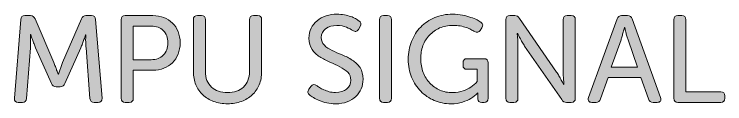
# Model space of a CAD drawing. Header units: inches. Extents: x -24 to 221, y 17 to 181.
# Drawn here: x 102.6 to 113.33, y 116.34 to 117.69 of the extents above; entities that cross this region are included whole.
import ezdxf

# ---------------------------------------------------------------- set-up
doc = ezdxf.new("R2010")
doc.units = ezdxf.units.IN
doc.header["$MEASUREMENT"] = 0
doc.layers.add('Calque 1', color=7, linetype='Continuous')

# ---------------------------------------------------------------- blocks, each defined once
blk = doc.blocks.new('block 12')
at = {"layer": 'Calque 1'}
h = blk.add_hatch(color=7, dxfattribs=at)
h.dxf.hatch_style = 2
edge = h.paths.add_edge_path()
edge.add_spline(control_points=[(102.701, 117.612), (102.704, 117.65), (102.726, 117.67), (102.764, 117.67), (102.764, 117.67), (102.848, 117.67), (102.848, 117.67), (102.882, 117.67), (102.905, 117.653), (102.916, 117.621), (102.916, 117.621), (103.201, 116.96), (103.201, 116.96), (103.208, 116.942), (103.215, 116.922), (103.223, 116.902), (103.23, 116.881), (103.237, 116.862), (103.243, 116.845), (103.251, 116.824), (103.258, 116.804), (103.265, 116.784), (103.265, 116.784), (103.269, 116.784), (103.269, 116.784), (103.275, 116.804), (103.282, 116.824), (103.289, 116.845), (103.296, 116.862), (103.303, 116.881), (103.31, 116.902), (103.317, 116.922), (103.325, 116.942), (103.332, 116.96), (103.332, 116.96), (103.616, 117.621), (103.616, 117.621), (103.628, 117.653), (103.651, 117.67), (103.685, 117.67), (103.685, 117.67), (103.769, 117.67), (103.769, 117.67), (103.807, 117.67), (103.828, 117.65), (103.832, 117.612), (103.832, 117.612), (103.928, 116.421), (103.928, 116.421), (103.931, 116.379), (103.911, 116.358), (103.869, 116.358), (103.869, 116.358), (103.81, 116.358), (103.81, 116.358), (103.771, 116.358), (103.75, 116.378), (103.746, 116.418), (103.746, 116.418), (103.687, 117.185), (103.687, 117.185), (103.684, 117.205), (103.683, 117.226), (103.682, 117.248), (103.681, 117.27), (103.681, 117.291), (103.681, 117.311), (103.681, 117.333), (103.682, 117.356), (103.683, 117.378), (103.683, 117.378), (103.679, 117.378), (103.679, 117.378), (103.671, 117.354), (103.663, 117.332), (103.655, 117.309), (103.648, 117.289), (103.64, 117.268), (103.632, 117.245), (103.624, 117.222), (103.616, 117.202), (103.609, 117.185), (103.609, 117.185), (103.367, 116.643), (103.367, 116.643), (103.355, 116.61), (103.332, 116.594), (103.297, 116.594), (103.297, 116.594), (103.236, 116.594), (103.236, 116.594), (103.201, 116.594), (103.178, 116.61), (103.165, 116.643), (103.165, 116.643), (102.924, 117.185), (102.924, 117.185), (102.916, 117.202), (102.908, 117.222), (102.901, 117.244), (102.893, 117.267), (102.885, 117.288), (102.877, 117.309), (102.868, 117.333), (102.86, 117.357), (102.853, 117.382), (102.853, 117.382), (102.85, 117.382), (102.85, 117.382), (102.85, 117.382), (102.85, 117.313), (102.85, 117.313), (102.85, 117.293), (102.85, 117.272), (102.85, 117.249), (102.85, 117.226), (102.848, 117.205), (102.846, 117.185), (102.846, 117.185), (102.786, 116.418), (102.786, 116.418), (102.783, 116.378), (102.762, 116.358), (102.725, 116.358), (102.725, 116.358), (102.664, 116.358), (102.664, 116.358), (102.622, 116.358), (102.602, 116.379), (102.605, 116.421), (102.605, 116.421), (102.701, 117.612), (102.701, 117.612)], knot_values=[0, 0, 0, 0, 1, 1, 1, 2, 2, 2, 3, 3, 3, 4, 4, 4, 5, 5, 5, 6, 6, 6, 7, 7, 7, 8, 8, 8, 9, 9, 9, 10, 10, 10, 11, 11, 11, 12, 12, 12, 13, 13, 13, 14, 14, 14, 15, 15, 15, 16, 16, 16, 17, 17, 17, 18, 18, 18, 19, 19, 19, 20, 20, 20, 21, 21, 21, 22, 22, 22, 23, 23, 23, 24, 24, 24, 25, 25, 25, 26, 26, 26, 27, 27, 27, 28, 28, 28, 29, 29, 29, 30, 30, 30, 31, 31, 31, 32, 32, 32, 33, 33, 33, 34, 34, 34, 35, 35, 35, 36, 36, 36, 37, 37, 37, 38, 38, 38, 39, 39, 39, 40, 40, 40, 41, 41, 41, 42, 42, 42, 43, 43, 43, 44, 44, 44, 44], degree=3, periodic=1)
h = blk.add_hatch(color=7, dxfattribs=at)
h.dxf.hatch_style = 2
edge = h.paths.add_edge_path()
edge.add_spline(control_points=[(104.218, 117.608), (104.218, 117.649), (104.239, 117.67), (104.28, 117.67), (104.28, 117.67), (104.697, 117.67), (104.697, 117.67), (104.757, 117.67), (104.812, 117.66), (104.863, 117.641), (104.913, 117.621), (104.957, 117.594), (104.993, 117.558), (105.029, 117.522), (105.057, 117.479), (105.077, 117.428), (105.097, 117.378), (105.108, 117.321), (105.108, 117.259), (105.108, 117.197), (105.097, 117.14), (105.077, 117.089), (105.057, 117.038), (105.029, 116.994), (104.993, 116.957), (104.957, 116.921), (104.913, 116.893), (104.863, 116.873), (104.812, 116.853), (104.757, 116.843), (104.697, 116.843), (104.697, 116.843), (104.4, 116.843), (104.4, 116.843), (104.4, 116.843), (104.4, 116.42), (104.4, 116.42), (104.4, 116.379), (104.38, 116.358), (104.339, 116.358), (104.339, 116.358), (104.28, 116.358), (104.28, 116.358), (104.239, 116.358), (104.218, 116.379), (104.218, 116.42), (104.218, 116.42), (104.218, 117.608), (104.218, 117.608)], knot_values=[0, 0, 0, 0, 1, 1, 1, 2, 2, 2, 3, 3, 3, 4, 4, 4, 5, 5, 5, 6, 6, 6, 7, 7, 7, 8, 8, 8, 9, 9, 9, 10, 10, 10, 11, 11, 11, 12, 12, 12, 13, 13, 13, 14, 14, 14, 15, 15, 15, 16, 16, 16, 16], degree=3, periodic=1)
edge = h.paths.add_edge_path()
edge.add_spline(control_points=[(104.668, 117.003), (104.747, 117.003), (104.809, 117.026), (104.854, 117.072), (104.899, 117.117), (104.922, 117.18), (104.922, 117.259), (104.922, 117.338), (104.899, 117.4), (104.854, 117.444), (104.809, 117.488), (104.747, 117.51), (104.67, 117.51), (104.67, 117.51), (104.4, 117.51), (104.4, 117.51), (104.4, 117.51), (104.4, 117.003), (104.4, 117.003), (104.4, 117.003), (104.668, 117.003), (104.668, 117.003)], knot_values=[0, 0, 0, 0, 1, 1, 1, 2, 2, 2, 3, 3, 3, 4, 4, 4, 5, 5, 5, 6, 6, 6, 7, 7, 7, 7], degree=3, periodic=1)
h = blk.add_hatch(color=7, dxfattribs=at)
h.dxf.hatch_style = 2
edge = h.paths.add_edge_path()
edge.add_spline(control_points=[(105.308, 117.608), (105.308, 117.649), (105.329, 117.67), (105.37, 117.67), (105.37, 117.67), (105.431, 117.67), (105.431, 117.67), (105.47, 117.67), (105.49, 117.649), (105.49, 117.608), (105.49, 117.608), (105.49, 116.825), (105.49, 116.825), (105.49, 116.724), (105.521, 116.646), (105.581, 116.59), (105.642, 116.533), (105.722, 116.505), (105.823, 116.505), (105.923, 116.505), (106.004, 116.533), (106.064, 116.59), (106.125, 116.646), (106.155, 116.725), (106.155, 116.826), (106.155, 116.826), (106.155, 117.608), (106.155, 117.608), (106.155, 117.649), (106.175, 117.67), (106.216, 117.67), (106.216, 117.67), (106.278, 117.67), (106.278, 117.67), (106.318, 117.67), (106.339, 117.649), (106.339, 117.608), (106.339, 117.608), (106.339, 116.823), (106.339, 116.823), (106.339, 116.75), (106.327, 116.683), (106.302, 116.624), (106.277, 116.564), (106.242, 116.513), (106.197, 116.471), (106.152, 116.428), (106.097, 116.395), (106.035, 116.372), (105.971, 116.348), (105.901, 116.336), (105.824, 116.336), (105.748, 116.336), (105.678, 116.348), (105.614, 116.372), (105.55, 116.395), (105.495, 116.428), (105.45, 116.471), (105.405, 116.513), (105.37, 116.564), (105.346, 116.624), (105.321, 116.683), (105.308, 116.75), (105.308, 116.823), (105.308, 116.823), (105.308, 117.608), (105.308, 117.608), (105.308, 117.608), (105.308, 117.608), (105.308, 117.608)], knot_values=[0, 0, 0, 0, 1, 1, 1, 2, 2, 2, 3, 3, 3, 4, 4, 4, 5, 5, 5, 6, 6, 6, 7, 7, 7, 8, 8, 8, 9, 9, 9, 10, 10, 10, 11, 11, 11, 12, 12, 12, 13, 13, 13, 14, 14, 14, 15, 15, 15, 16, 16, 16, 17, 17, 17, 18, 18, 18, 19, 19, 19, 20, 20, 20, 21, 21, 21, 22, 22, 22, 23, 23, 23, 23], degree=3, periodic=1)
h = blk.add_hatch(color=7, dxfattribs=at)
h.dxf.hatch_style = 2
edge = h.paths.add_edge_path()
edge.add_spline(control_points=[(107.061, 116.472), (107.049, 116.483), (107.041, 116.495), (107.038, 116.509), (107.035, 116.522), (107.04, 116.539), (107.054, 116.557), (107.054, 116.557), (107.085, 116.602), (107.085, 116.602), (107.108, 116.63), (107.136, 116.634), (107.169, 116.613), (107.18, 116.604), (107.195, 116.594), (107.213, 116.582), (107.232, 116.57), (107.253, 116.559), (107.278, 116.548), (107.302, 116.537), (107.329, 116.527), (107.358, 116.519), (107.388, 116.511), (107.42, 116.507), (107.455, 116.507), (107.526, 116.507), (107.581, 116.524), (107.623, 116.558), (107.664, 116.592), (107.685, 116.637), (107.685, 116.695), (107.685, 116.743), (107.67, 116.783), (107.639, 116.814), (107.608, 116.844), (107.569, 116.872), (107.522, 116.896), (107.475, 116.92), (107.424, 116.944), (107.37, 116.967), (107.315, 116.99), (107.264, 117.016), (107.217, 117.046), (107.17, 117.077), (107.131, 117.114), (107.1, 117.159), (107.069, 117.204), (107.054, 117.26), (107.054, 117.328), (107.054, 117.384), (107.065, 117.434), (107.086, 117.478), (107.108, 117.523), (107.138, 117.561), (107.176, 117.592), (107.215, 117.624), (107.26, 117.649), (107.312, 117.666), (107.364, 117.683), (107.419, 117.692), (107.479, 117.692), (107.517, 117.692), (107.554, 117.688), (107.589, 117.682), (107.623, 117.675), (107.655, 117.667), (107.683, 117.657), (107.712, 117.647), (107.736, 117.636), (107.758, 117.624), (107.778, 117.612), (107.795, 117.601), (107.808, 117.591), (107.838, 117.57), (107.844, 117.543), (107.826, 117.508), (107.826, 117.508), (107.8, 117.462), (107.8, 117.462), (107.789, 117.442), (107.776, 117.432), (107.762, 117.431), (107.748, 117.43), (107.733, 117.435), (107.717, 117.445), (107.692, 117.46), (107.659, 117.476), (107.619, 117.494), (107.579, 117.512), (107.531, 117.521), (107.475, 117.521), (107.407, 117.521), (107.351, 117.505), (107.306, 117.472), (107.262, 117.439), (107.24, 117.394), (107.24, 117.337), (107.24, 117.29), (107.255, 117.252), (107.286, 117.222), (107.317, 117.192), (107.356, 117.166), (107.403, 117.143), (107.45, 117.12), (107.501, 117.098), (107.555, 117.076), (107.61, 117.055), (107.661, 117.028), (107.707, 116.997), (107.754, 116.966), (107.794, 116.928), (107.825, 116.883), (107.856, 116.838), (107.871, 116.78), (107.871, 116.709), (107.871, 116.657), (107.862, 116.609), (107.843, 116.564), (107.825, 116.518), (107.797, 116.479), (107.761, 116.446), (107.725, 116.412), (107.682, 116.386), (107.63, 116.366), (107.579, 116.346), (107.521, 116.336), (107.455, 116.336), (107.408, 116.336), (107.364, 116.341), (107.322, 116.35), (107.281, 116.359), (107.243, 116.371), (107.21, 116.385), (107.176, 116.399), (107.147, 116.415), (107.122, 116.43), (107.096, 116.445), (107.076, 116.459), (107.061, 116.472)], knot_values=[0, 0, 0, 0, 1, 1, 1, 2, 2, 2, 3, 3, 3, 4, 4, 4, 5, 5, 5, 6, 6, 6, 7, 7, 7, 8, 8, 8, 9, 9, 9, 10, 10, 10, 11, 11, 11, 12, 12, 12, 13, 13, 13, 14, 14, 14, 15, 15, 15, 16, 16, 16, 17, 17, 17, 18, 18, 18, 19, 19, 19, 20, 20, 20, 21, 21, 21, 22, 22, 22, 23, 23, 23, 24, 24, 24, 25, 25, 25, 26, 26, 26, 27, 27, 27, 28, 28, 28, 29, 29, 29, 30, 30, 30, 31, 31, 31, 32, 32, 32, 33, 33, 33, 34, 34, 34, 35, 35, 35, 36, 36, 36, 37, 37, 37, 38, 38, 38, 39, 39, 39, 40, 40, 40, 41, 41, 41, 42, 42, 42, 43, 43, 43, 44, 44, 44, 45, 45, 45, 46, 46, 46, 46], degree=3, periodic=1)
h = blk.add_hatch(color=7, dxfattribs=at)
h.dxf.hatch_style = 2
edge = h.paths.add_edge_path()
edge.add_spline(control_points=[(108.118, 117.608), (108.118, 117.649), (108.138, 117.67), (108.179, 117.67), (108.179, 117.67), (108.239, 117.67), (108.239, 117.67), (108.279, 117.67), (108.3, 117.649), (108.3, 117.608), (108.3, 117.608), (108.3, 116.42), (108.3, 116.42), (108.3, 116.379), (108.279, 116.358), (108.239, 116.358), (108.239, 116.358), (108.179, 116.358), (108.179, 116.358), (108.138, 116.358), (108.118, 116.379), (108.118, 116.42), (108.118, 116.42), (108.118, 117.608), (108.118, 117.608)], knot_values=[0, 0, 0, 0, 1, 1, 1, 2, 2, 2, 3, 3, 3, 4, 4, 4, 5, 5, 5, 6, 6, 6, 7, 7, 7, 8, 8, 8, 8], degree=3, periodic=1)
h = blk.add_hatch(color=7, dxfattribs=at)
h.dxf.hatch_style = 2
edge = h.paths.add_edge_path()
edge.add_spline(control_points=[(108.553, 117.01), (108.553, 117.107), (108.569, 117.197), (108.603, 117.28), (108.636, 117.364), (108.682, 117.436), (108.742, 117.497), (108.802, 117.557), (108.872, 117.605), (108.954, 117.64), (109.035, 117.674), (109.125, 117.692), (109.221, 117.692), (109.277, 117.692), (109.328, 117.687), (109.374, 117.678), (109.421, 117.669), (109.462, 117.658), (109.499, 117.644), (109.535, 117.631), (109.566, 117.618), (109.593, 117.605), (109.618, 117.591), (109.638, 117.579), (109.652, 117.569), (109.683, 117.546), (109.687, 117.518), (109.665, 117.486), (109.665, 117.486), (109.639, 117.447), (109.639, 117.447), (109.619, 117.416), (109.591, 117.41), (109.553, 117.43), (109.539, 117.438), (109.521, 117.448), (109.501, 117.46), (109.48, 117.471), (109.456, 117.481), (109.429, 117.491), (109.402, 117.499), (109.372, 117.507), (109.339, 117.514), (109.306, 117.52), (109.27, 117.523), (109.23, 117.523), (109.155, 117.523), (109.087, 117.509), (109.027, 117.483), (108.967, 117.456), (108.916, 117.42), (108.874, 117.375), (108.832, 117.33), (108.799, 117.277), (108.776, 117.216), (108.753, 117.154), (108.742, 117.088), (108.742, 117.018), (108.742, 116.943), (108.754, 116.875), (108.779, 116.811), (108.804, 116.748), (108.837, 116.694), (108.88, 116.649), (108.923, 116.604), (108.974, 116.569), (109.032, 116.543), (109.09, 116.518), (109.153, 116.505), (109.221, 116.505), (109.282, 116.505), (109.335, 116.514), (109.381, 116.531), (109.427, 116.549), (109.466, 116.568), (109.498, 116.589), (109.535, 116.613), (109.567, 116.642), (109.594, 116.674), (109.594, 116.674), (109.594, 116.858), (109.594, 116.858), (109.594, 116.858), (109.442, 116.858), (109.442, 116.858), (109.401, 116.858), (109.381, 116.878), (109.381, 116.919), (109.381, 116.919), (109.381, 116.957), (109.381, 116.957), (109.381, 116.997), (109.401, 117.018), (109.442, 117.018), (109.442, 117.018), (109.7, 117.018), (109.7, 117.018), (109.741, 117.018), (109.761, 116.997), (109.761, 116.957), (109.761, 116.957), (109.761, 116.42), (109.761, 116.42), (109.761, 116.379), (109.741, 116.358), (109.7, 116.358), (109.7, 116.358), (109.665, 116.358), (109.665, 116.358), (109.624, 116.358), (109.604, 116.376), (109.604, 116.41), (109.604, 116.41), (109.604, 116.459), (109.604, 116.459), (109.604, 116.459), (109.604, 116.487), (109.604, 116.487), (109.604, 116.491), (109.604, 116.496), (109.606, 116.5), (109.606, 116.5), (109.602, 116.5), (109.602, 116.5), (109.575, 116.469), (109.54, 116.441), (109.5, 116.418), (109.465, 116.397), (109.422, 116.378), (109.372, 116.361), (109.323, 116.345), (109.264, 116.336), (109.197, 116.336), (109.108, 116.336), (109.024, 116.353), (108.946, 116.386), (108.868, 116.42), (108.8, 116.466), (108.742, 116.526), (108.684, 116.585), (108.638, 116.656), (108.604, 116.738), (108.569, 116.82), (108.553, 116.911), (108.553, 117.01)], knot_values=[0, 0, 0, 0, 1, 1, 1, 2, 2, 2, 3, 3, 3, 4, 4, 4, 5, 5, 5, 6, 6, 6, 7, 7, 7, 8, 8, 8, 9, 9, 9, 10, 10, 10, 11, 11, 11, 12, 12, 12, 13, 13, 13, 14, 14, 14, 15, 15, 15, 16, 16, 16, 17, 17, 17, 18, 18, 18, 19, 19, 19, 20, 20, 20, 21, 21, 21, 22, 22, 22, 23, 23, 23, 24, 24, 24, 25, 25, 25, 26, 26, 26, 27, 27, 27, 28, 28, 28, 29, 29, 29, 30, 30, 30, 31, 31, 31, 32, 32, 32, 33, 33, 33, 34, 34, 34, 35, 35, 35, 36, 36, 36, 37, 37, 37, 38, 38, 38, 39, 39, 39, 40, 40, 40, 41, 41, 41, 42, 42, 42, 43, 43, 43, 44, 44, 44, 45, 45, 45, 46, 46, 46, 47, 47, 47, 48, 48, 48, 48], degree=3, periodic=1)
h = blk.add_hatch(color=7, dxfattribs=at)
h.dxf.hatch_style = 2
edge = h.paths.add_edge_path()
edge.add_spline(control_points=[(110.029, 117.608), (110.029, 117.649), (110.049, 117.67), (110.09, 117.67), (110.09, 117.67), (110.161, 117.67), (110.161, 117.67), (110.193, 117.67), (110.218, 117.656), (110.235, 117.629), (110.235, 117.629), (110.794, 116.817), (110.794, 116.817), (110.805, 116.8), (110.817, 116.78), (110.83, 116.759), (110.843, 116.737), (110.855, 116.716), (110.865, 116.696), (110.877, 116.674), (110.889, 116.651), (110.902, 116.628), (110.902, 116.628), (110.905, 116.628), (110.905, 116.628), (110.903, 116.65), (110.901, 116.672), (110.9, 116.695), (110.897, 116.714), (110.896, 116.735), (110.895, 116.757), (110.895, 116.778), (110.894, 116.799), (110.894, 116.817), (110.894, 116.817), (110.894, 117.608), (110.894, 117.608), (110.894, 117.649), (110.915, 117.67), (110.956, 117.67), (110.956, 117.67), (111.015, 117.67), (111.015, 117.67), (111.056, 117.67), (111.076, 117.649), (111.076, 117.608), (111.076, 117.608), (111.076, 116.42), (111.076, 116.42), (111.076, 116.379), (111.056, 116.358), (111.015, 116.358), (111.015, 116.358), (110.944, 116.358), (110.944, 116.358), (110.911, 116.358), (110.887, 116.372), (110.872, 116.399), (110.872, 116.399), (110.311, 117.209), (110.311, 117.209), (110.299, 117.226), (110.286, 117.246), (110.274, 117.268), (110.262, 117.291), (110.251, 117.312), (110.24, 117.332), (110.228, 117.354), (110.215, 117.377), (110.203, 117.4), (110.203, 117.4), (110.2, 117.4), (110.2, 117.4), (110.201, 117.377), (110.203, 117.354), (110.205, 117.332), (110.207, 117.312), (110.208, 117.291), (110.209, 117.269), (110.21, 117.248), (110.211, 117.228), (110.211, 117.209), (110.211, 117.209), (110.211, 116.42), (110.211, 116.42), (110.211, 116.379), (110.19, 116.358), (110.149, 116.358), (110.149, 116.358), (110.09, 116.358), (110.09, 116.358), (110.049, 116.358), (110.029, 116.379), (110.029, 116.42), (110.029, 116.42), (110.029, 117.608), (110.029, 117.608), (110.029, 117.608), (110.029, 117.608), (110.029, 117.608)], knot_values=[0, 0, 0, 0, 1, 1, 1, 2, 2, 2, 3, 3, 3, 4, 4, 4, 5, 5, 5, 6, 6, 6, 7, 7, 7, 8, 8, 8, 9, 9, 9, 10, 10, 10, 11, 11, 11, 12, 12, 12, 13, 13, 13, 14, 14, 14, 15, 15, 15, 16, 16, 16, 17, 17, 17, 18, 18, 18, 19, 19, 19, 20, 20, 20, 21, 21, 21, 22, 22, 22, 23, 23, 23, 24, 24, 24, 25, 25, 25, 26, 26, 26, 27, 27, 27, 28, 28, 28, 29, 29, 29, 30, 30, 30, 31, 31, 31, 32, 32, 32, 33, 33, 33, 33], degree=3, periodic=1)
h = blk.add_hatch(color=7, dxfattribs=at)
h.dxf.hatch_style = 2
edge = h.paths.add_edge_path()
edge.add_spline(control_points=[(111.708, 117.619), (111.719, 117.653), (111.742, 117.67), (111.776, 117.67), (111.776, 117.67), (111.866, 117.67), (111.866, 117.67), (111.9, 117.67), (111.923, 117.653), (111.934, 117.619), (111.934, 117.619), (112.365, 116.429), (112.365, 116.429), (112.372, 116.408), (112.371, 116.391), (112.362, 116.378), (112.353, 116.365), (112.337, 116.358), (112.315, 116.358), (112.315, 116.358), (112.252, 116.358), (112.252, 116.358), (112.217, 116.358), (112.194, 116.375), (112.183, 116.409), (112.183, 116.409), (112.066, 116.735), (112.066, 116.735), (112.066, 116.735), (111.572, 116.735), (111.572, 116.735), (111.572, 116.735), (111.457, 116.409), (111.457, 116.409), (111.447, 116.375), (111.425, 116.358), (111.39, 116.358), (111.39, 116.358), (111.327, 116.358), (111.327, 116.358), (111.303, 116.358), (111.287, 116.365), (111.279, 116.378), (111.27, 116.391), (111.269, 116.408), (111.277, 116.429), (111.277, 116.429), (111.708, 117.619), (111.708, 117.619)], knot_values=[0, 0, 0, 0, 1, 1, 1, 2, 2, 2, 3, 3, 3, 4, 4, 4, 5, 5, 5, 6, 6, 6, 7, 7, 7, 8, 8, 8, 9, 9, 9, 10, 10, 10, 11, 11, 11, 12, 12, 12, 13, 13, 13, 14, 14, 14, 15, 15, 15, 16, 16, 16, 16], degree=3, periodic=1)
edge = h.paths.add_edge_path()
edge.add_spline(control_points=[(112.018, 116.888), (112.018, 116.888), (111.873, 117.304), (111.873, 117.304), (111.867, 117.321), (111.861, 117.34), (111.855, 117.36), (111.85, 117.381), (111.844, 117.401), (111.84, 117.421), (111.835, 117.443), (111.829, 117.466), (111.823, 117.489), (111.823, 117.489), (111.819, 117.489), (111.819, 117.489), (111.812, 117.466), (111.805, 117.443), (111.8, 117.421), (111.794, 117.401), (111.789, 117.381), (111.784, 117.36), (111.779, 117.34), (111.773, 117.321), (111.767, 117.304), (111.767, 117.304), (111.62, 116.888), (111.62, 116.888), (111.62, 116.888), (112.018, 116.888), (112.018, 116.888)], knot_values=[0, 0, 0, 0, 1, 1, 1, 2, 2, 2, 3, 3, 3, 4, 4, 4, 5, 5, 5, 6, 6, 6, 7, 7, 7, 8, 8, 8, 9, 9, 9, 10, 10, 10, 10], degree=3, periodic=1)
h = blk.add_hatch(color=7, dxfattribs=at)
h.dxf.hatch_style = 2
edge = h.paths.add_edge_path()
edge.add_spline(control_points=[(112.564, 117.608), (112.564, 117.649), (112.584, 117.67), (112.625, 117.67), (112.625, 117.67), (112.684, 117.67), (112.684, 117.67), (112.725, 117.67), (112.746, 117.649), (112.746, 117.608), (112.746, 117.608), (112.746, 116.518), (112.746, 116.518), (112.746, 116.518), (113.273, 116.518), (113.273, 116.518), (113.314, 116.518), (113.334, 116.498), (113.334, 116.457), (113.334, 116.457), (113.334, 116.42), (113.334, 116.42), (113.334, 116.379), (113.314, 116.358), (113.273, 116.358), (113.273, 116.358), (112.625, 116.358), (112.625, 116.358), (112.584, 116.358), (112.564, 116.379), (112.564, 116.42), (112.564, 116.42), (112.564, 117.608), (112.564, 117.608)], knot_values=[0, 0, 0, 0, 1, 1, 1, 2, 2, 2, 3, 3, 3, 4, 4, 4, 5, 5, 5, 6, 6, 6, 7, 7, 7, 8, 8, 8, 9, 9, 9, 10, 10, 10, 11, 11, 11, 11], degree=3, periodic=1)
at = {"layer": 'Calque 1', "lineweight": 0}
for points, knots in [([(102.701, 117.612), (102.704, 117.65), (102.726, 117.67), (102.764, 117.67), (102.764, 117.67), (102.848, 117.67), (102.848, 117.67), (102.882, 117.67), (102.905, 117.653), (102.916, 117.621), (102.916, 117.621), (103.201, 116.96), (103.201, 116.96), (103.208, 116.942), (103.215, 116.922), (103.223, 116.902), (103.23, 116.881), (103.237, 116.862), (103.243, 116.845), (103.251, 116.824), (103.258, 116.804), (103.265, 116.784), (103.265, 116.784), (103.269, 116.784), (103.269, 116.784), (103.275, 116.804), (103.282, 116.824), (103.289, 116.845), (103.296, 116.862), (103.303, 116.881), (103.31, 116.902), (103.317, 116.922), (103.325, 116.942), (103.332, 116.96), (103.332, 116.96), (103.616, 117.621), (103.616, 117.621), (103.628, 117.653), (103.651, 117.67), (103.685, 117.67), (103.685, 117.67), (103.769, 117.67), (103.769, 117.67), (103.807, 117.67), (103.828, 117.65), (103.832, 117.612), (103.832, 117.612), (103.928, 116.421), (103.928, 116.421), (103.931, 116.379), (103.911, 116.358), (103.869, 116.358), (103.869, 116.358), (103.81, 116.358), (103.81, 116.358), (103.771, 116.358), (103.75, 116.378), (103.746, 116.418), (103.746, 116.418), (103.687, 117.185), (103.687, 117.185), (103.684, 117.205), (103.683, 117.226), (103.682, 117.248), (103.681, 117.27), (103.681, 117.291), (103.681, 117.311), (103.681, 117.333), (103.682, 117.356), (103.683, 117.378), (103.683, 117.378), (103.679, 117.378), (103.679, 117.378), (103.671, 117.354), (103.663, 117.332), (103.655, 117.309), (103.648, 117.289), (103.64, 117.268), (103.632, 117.245), (103.624, 117.222), (103.616, 117.202), (103.609, 117.185), (103.609, 117.185), (103.367, 116.643), (103.367, 116.643), (103.355, 116.61), (103.332, 116.594), (103.297, 116.594), (103.297, 116.594), (103.236, 116.594), (103.236, 116.594), (103.201, 116.594), (103.178, 116.61), (103.165, 116.643), (103.165, 116.643), (102.924, 117.185), (102.924, 117.185), (102.916, 117.202), (102.908, 117.222), (102.901, 117.244), (102.893, 117.267), (102.885, 117.288), (102.877, 117.309), (102.868, 117.333), (102.86, 117.357), (102.853, 117.382), (102.853, 117.382), (102.85, 117.382), (102.85, 117.382), (102.85, 117.382), (102.85, 117.313), (102.85, 117.313), (102.85, 117.293), (102.85, 117.272), (102.85, 117.249), (102.85, 117.226), (102.848, 117.205), (102.846, 117.185), (102.846, 117.185), (102.786, 116.418), (102.786, 116.418), (102.783, 116.378), (102.762, 116.358), (102.725, 116.358), (102.725, 116.358), (102.664, 116.358), (102.664, 116.358), (102.622, 116.358), (102.602, 116.379), (102.605, 116.421), (102.605, 116.421), (102.701, 117.612), (102.701, 117.612)], [0, 0, 0, 0, 1, 1, 1, 2, 2, 2, 3, 3, 3, 4, 4, 4, 5, 5, 5, 6, 6, 6, 7, 7, 7, 8, 8, 8, 9, 9, 9, 10, 10, 10, 11, 11, 11, 12, 12, 12, 13, 13, 13, 14, 14, 14, 15, 15, 15, 16, 16, 16, 17, 17, 17, 18, 18, 18, 19, 19, 19, 20, 20, 20, 21, 21, 21, 22, 22, 22, 23, 23, 23, 24, 24, 24, 25, 25, 25, 26, 26, 26, 27, 27, 27, 28, 28, 28, 29, 29, 29, 30, 30, 30, 31, 31, 31, 32, 32, 32, 33, 33, 33, 34, 34, 34, 35, 35, 35, 36, 36, 36, 37, 37, 37, 38, 38, 38, 39, 39, 39, 40, 40, 40, 41, 41, 41, 42, 42, 42, 43, 43, 43, 44, 44, 44, 44]), ([(104.218, 117.608), (104.218, 117.649), (104.239, 117.67), (104.28, 117.67), (104.28, 117.67), (104.697, 117.67), (104.697, 117.67), (104.757, 117.67), (104.812, 117.66), (104.863, 117.641), (104.913, 117.621), (104.957, 117.594), (104.993, 117.558), (105.029, 117.522), (105.057, 117.479), (105.077, 117.428), (105.097, 117.378), (105.108, 117.321), (105.108, 117.259), (105.108, 117.197), (105.097, 117.14), (105.077, 117.089), (105.057, 117.038), (105.029, 116.994), (104.993, 116.957), (104.957, 116.921), (104.913, 116.893), (104.863, 116.873), (104.812, 116.853), (104.757, 116.843), (104.697, 116.843), (104.697, 116.843), (104.4, 116.843), (104.4, 116.843), (104.4, 116.843), (104.4, 116.42), (104.4, 116.42), (104.4, 116.379), (104.38, 116.358), (104.339, 116.358), (104.339, 116.358), (104.28, 116.358), (104.28, 116.358), (104.239, 116.358), (104.218, 116.379), (104.218, 116.42), (104.218, 116.42), (104.218, 117.608), (104.218, 117.608)], [0, 0, 0, 0, 1, 1, 1, 2, 2, 2, 3, 3, 3, 4, 4, 4, 5, 5, 5, 6, 6, 6, 7, 7, 7, 8, 8, 8, 9, 9, 9, 10, 10, 10, 11, 11, 11, 12, 12, 12, 13, 13, 13, 14, 14, 14, 15, 15, 15, 16, 16, 16, 16]), ([(105.308, 117.608), (105.308, 117.649), (105.329, 117.67), (105.37, 117.67), (105.37, 117.67), (105.431, 117.67), (105.431, 117.67), (105.47, 117.67), (105.49, 117.649), (105.49, 117.608), (105.49, 117.608), (105.49, 116.825), (105.49, 116.825), (105.49, 116.724), (105.521, 116.646), (105.581, 116.59), (105.642, 116.533), (105.722, 116.505), (105.823, 116.505), (105.923, 116.505), (106.004, 116.533), (106.064, 116.59), (106.125, 116.646), (106.155, 116.725), (106.155, 116.826), (106.155, 116.826), (106.155, 117.608), (106.155, 117.608), (106.155, 117.649), (106.175, 117.67), (106.216, 117.67), (106.216, 117.67), (106.278, 117.67), (106.278, 117.67), (106.318, 117.67), (106.339, 117.649), (106.339, 117.608), (106.339, 117.608), (106.339, 116.823), (106.339, 116.823), (106.339, 116.75), (106.327, 116.683), (106.302, 116.624), (106.277, 116.564), (106.242, 116.513), (106.197, 116.471), (106.152, 116.428), (106.097, 116.395), (106.035, 116.372), (105.971, 116.348), (105.901, 116.336), (105.824, 116.336), (105.748, 116.336), (105.678, 116.348), (105.614, 116.372), (105.55, 116.395), (105.495, 116.428), (105.45, 116.471), (105.405, 116.513), (105.37, 116.564), (105.346, 116.624), (105.321, 116.683), (105.308, 116.75), (105.308, 116.823), (105.308, 116.823), (105.308, 117.608), (105.308, 117.608), (105.308, 117.608), (105.308, 117.608), (105.308, 117.608)], [0, 0, 0, 0, 1, 1, 1, 2, 2, 2, 3, 3, 3, 4, 4, 4, 5, 5, 5, 6, 6, 6, 7, 7, 7, 8, 8, 8, 9, 9, 9, 10, 10, 10, 11, 11, 11, 12, 12, 12, 13, 13, 13, 14, 14, 14, 15, 15, 15, 16, 16, 16, 17, 17, 17, 18, 18, 18, 19, 19, 19, 20, 20, 20, 21, 21, 21, 22, 22, 22, 23, 23, 23, 23]), ([(107.061, 116.472), (107.049, 116.483), (107.041, 116.495), (107.038, 116.509), (107.035, 116.522), (107.04, 116.539), (107.054, 116.557), (107.054, 116.557), (107.085, 116.602), (107.085, 116.602), (107.108, 116.63), (107.136, 116.634), (107.169, 116.613), (107.18, 116.604), (107.195, 116.594), (107.213, 116.582), (107.232, 116.57), (107.253, 116.559), (107.278, 116.548), (107.302, 116.537), (107.329, 116.527), (107.358, 116.519), (107.388, 116.511), (107.42, 116.507), (107.455, 116.507), (107.526, 116.507), (107.581, 116.524), (107.623, 116.558), (107.664, 116.592), (107.685, 116.637), (107.685, 116.695), (107.685, 116.743), (107.67, 116.783), (107.639, 116.814), (107.608, 116.844), (107.569, 116.872), (107.522, 116.896), (107.475, 116.92), (107.424, 116.944), (107.37, 116.967), (107.315, 116.99), (107.264, 117.016), (107.217, 117.046), (107.17, 117.077), (107.131, 117.114), (107.1, 117.159), (107.069, 117.204), (107.054, 117.26), (107.054, 117.328), (107.054, 117.384), (107.065, 117.434), (107.086, 117.478), (107.108, 117.523), (107.138, 117.561), (107.176, 117.592), (107.215, 117.624), (107.26, 117.649), (107.312, 117.666), (107.364, 117.683), (107.419, 117.692), (107.479, 117.692), (107.517, 117.692), (107.554, 117.688), (107.589, 117.682), (107.623, 117.675), (107.655, 117.667), (107.683, 117.657), (107.712, 117.647), (107.736, 117.636), (107.758, 117.624), (107.778, 117.612), (107.795, 117.601), (107.808, 117.591), (107.838, 117.57), (107.844, 117.543), (107.826, 117.508), (107.826, 117.508), (107.8, 117.462), (107.8, 117.462), (107.789, 117.442), (107.776, 117.432), (107.762, 117.431), (107.748, 117.43), (107.733, 117.435), (107.717, 117.445), (107.692, 117.46), (107.659, 117.476), (107.619, 117.494), (107.579, 117.512), (107.531, 117.521), (107.475, 117.521), (107.407, 117.521), (107.351, 117.505), (107.306, 117.472), (107.262, 117.439), (107.24, 117.394), (107.24, 117.337), (107.24, 117.29), (107.255, 117.252), (107.286, 117.222), (107.317, 117.192), (107.356, 117.166), (107.403, 117.143), (107.45, 117.12), (107.501, 117.098), (107.555, 117.076), (107.61, 117.055), (107.661, 117.028), (107.707, 116.997), (107.754, 116.966), (107.794, 116.928), (107.825, 116.883), (107.856, 116.838), (107.871, 116.78), (107.871, 116.709), (107.871, 116.657), (107.862, 116.609), (107.843, 116.564), (107.825, 116.518), (107.797, 116.479), (107.761, 116.446), (107.725, 116.412), (107.682, 116.386), (107.63, 116.366), (107.579, 116.346), (107.521, 116.336), (107.455, 116.336), (107.408, 116.336), (107.364, 116.341), (107.322, 116.35), (107.281, 116.359), (107.243, 116.371), (107.21, 116.385), (107.176, 116.399), (107.147, 116.415), (107.122, 116.43), (107.096, 116.445), (107.076, 116.459), (107.061, 116.472)], [0, 0, 0, 0, 1, 1, 1, 2, 2, 2, 3, 3, 3, 4, 4, 4, 5, 5, 5, 6, 6, 6, 7, 7, 7, 8, 8, 8, 9, 9, 9, 10, 10, 10, 11, 11, 11, 12, 12, 12, 13, 13, 13, 14, 14, 14, 15, 15, 15, 16, 16, 16, 17, 17, 17, 18, 18, 18, 19, 19, 19, 20, 20, 20, 21, 21, 21, 22, 22, 22, 23, 23, 23, 24, 24, 24, 25, 25, 25, 26, 26, 26, 27, 27, 27, 28, 28, 28, 29, 29, 29, 30, 30, 30, 31, 31, 31, 32, 32, 32, 33, 33, 33, 34, 34, 34, 35, 35, 35, 36, 36, 36, 37, 37, 37, 38, 38, 38, 39, 39, 39, 40, 40, 40, 41, 41, 41, 42, 42, 42, 43, 43, 43, 44, 44, 44, 45, 45, 45, 46, 46, 46, 46]), ([(108.118, 117.608), (108.118, 117.649), (108.138, 117.67), (108.179, 117.67), (108.179, 117.67), (108.239, 117.67), (108.239, 117.67), (108.279, 117.67), (108.3, 117.649), (108.3, 117.608), (108.3, 117.608), (108.3, 116.42), (108.3, 116.42), (108.3, 116.379), (108.279, 116.358), (108.239, 116.358), (108.239, 116.358), (108.179, 116.358), (108.179, 116.358), (108.138, 116.358), (108.118, 116.379), (108.118, 116.42), (108.118, 116.42), (108.118, 117.608), (108.118, 117.608)], [0, 0, 0, 0, 1, 1, 1, 2, 2, 2, 3, 3, 3, 4, 4, 4, 5, 5, 5, 6, 6, 6, 7, 7, 7, 8, 8, 8, 8]), ([(108.553, 117.01), (108.553, 117.107), (108.569, 117.197), (108.603, 117.28), (108.636, 117.364), (108.682, 117.436), (108.742, 117.497), (108.802, 117.557), (108.872, 117.605), (108.954, 117.64), (109.035, 117.674), (109.125, 117.692), (109.221, 117.692), (109.277, 117.692), (109.328, 117.687), (109.374, 117.678), (109.421, 117.669), (109.462, 117.658), (109.499, 117.644), (109.535, 117.631), (109.566, 117.618), (109.593, 117.605), (109.618, 117.591), (109.638, 117.579), (109.652, 117.569), (109.683, 117.546), (109.687, 117.518), (109.665, 117.486), (109.665, 117.486), (109.639, 117.447), (109.639, 117.447), (109.619, 117.416), (109.591, 117.41), (109.553, 117.43), (109.539, 117.438), (109.521, 117.448), (109.501, 117.46), (109.48, 117.471), (109.456, 117.481), (109.429, 117.491), (109.402, 117.499), (109.372, 117.507), (109.339, 117.514), (109.306, 117.52), (109.27, 117.523), (109.23, 117.523), (109.155, 117.523), (109.087, 117.509), (109.027, 117.483), (108.967, 117.456), (108.916, 117.42), (108.874, 117.375), (108.832, 117.33), (108.799, 117.277), (108.776, 117.216), (108.753, 117.154), (108.742, 117.088), (108.742, 117.018), (108.742, 116.943), (108.754, 116.875), (108.779, 116.811), (108.804, 116.748), (108.837, 116.694), (108.88, 116.649), (108.923, 116.604), (108.974, 116.569), (109.032, 116.543), (109.09, 116.518), (109.153, 116.505), (109.221, 116.505), (109.282, 116.505), (109.335, 116.514), (109.381, 116.531), (109.427, 116.549), (109.466, 116.568), (109.498, 116.589), (109.535, 116.613), (109.567, 116.642), (109.594, 116.674), (109.594, 116.674), (109.594, 116.858), (109.594, 116.858), (109.594, 116.858), (109.442, 116.858), (109.442, 116.858), (109.401, 116.858), (109.381, 116.878), (109.381, 116.919), (109.381, 116.919), (109.381, 116.957), (109.381, 116.957), (109.381, 116.997), (109.401, 117.018), (109.442, 117.018), (109.442, 117.018), (109.7, 117.018), (109.7, 117.018), (109.741, 117.018), (109.761, 116.997), (109.761, 116.957), (109.761, 116.957), (109.761, 116.42), (109.761, 116.42), (109.761, 116.379), (109.741, 116.358), (109.7, 116.358), (109.7, 116.358), (109.665, 116.358), (109.665, 116.358), (109.624, 116.358), (109.604, 116.376), (109.604, 116.41), (109.604, 116.41), (109.604, 116.459), (109.604, 116.459), (109.604, 116.459), (109.604, 116.487), (109.604, 116.487), (109.604, 116.491), (109.604, 116.496), (109.606, 116.5), (109.606, 116.5), (109.602, 116.5), (109.602, 116.5), (109.575, 116.469), (109.54, 116.441), (109.5, 116.418), (109.465, 116.397), (109.422, 116.378), (109.372, 116.361), (109.323, 116.345), (109.264, 116.336), (109.197, 116.336), (109.108, 116.336), (109.024, 116.353), (108.946, 116.386), (108.868, 116.42), (108.8, 116.466), (108.742, 116.526), (108.684, 116.585), (108.638, 116.656), (108.604, 116.738), (108.569, 116.82), (108.553, 116.911), (108.553, 117.01)], [0, 0, 0, 0, 1, 1, 1, 2, 2, 2, 3, 3, 3, 4, 4, 4, 5, 5, 5, 6, 6, 6, 7, 7, 7, 8, 8, 8, 9, 9, 9, 10, 10, 10, 11, 11, 11, 12, 12, 12, 13, 13, 13, 14, 14, 14, 15, 15, 15, 16, 16, 16, 17, 17, 17, 18, 18, 18, 19, 19, 19, 20, 20, 20, 21, 21, 21, 22, 22, 22, 23, 23, 23, 24, 24, 24, 25, 25, 25, 26, 26, 26, 27, 27, 27, 28, 28, 28, 29, 29, 29, 30, 30, 30, 31, 31, 31, 32, 32, 32, 33, 33, 33, 34, 34, 34, 35, 35, 35, 36, 36, 36, 37, 37, 37, 38, 38, 38, 39, 39, 39, 40, 40, 40, 41, 41, 41, 42, 42, 42, 43, 43, 43, 44, 44, 44, 45, 45, 45, 46, 46, 46, 47, 47, 47, 48, 48, 48, 48]), ([(110.029, 117.608), (110.029, 117.649), (110.049, 117.67), (110.09, 117.67), (110.09, 117.67), (110.161, 117.67), (110.161, 117.67), (110.193, 117.67), (110.218, 117.656), (110.235, 117.629), (110.235, 117.629), (110.794, 116.817), (110.794, 116.817), (110.805, 116.8), (110.817, 116.78), (110.83, 116.759), (110.843, 116.737), (110.855, 116.716), (110.865, 116.696), (110.877, 116.674), (110.889, 116.651), (110.902, 116.628), (110.902, 116.628), (110.905, 116.628), (110.905, 116.628), (110.903, 116.65), (110.901, 116.672), (110.9, 116.695), (110.897, 116.714), (110.896, 116.735), (110.895, 116.757), (110.895, 116.778), (110.894, 116.799), (110.894, 116.817), (110.894, 116.817), (110.894, 117.608), (110.894, 117.608), (110.894, 117.649), (110.915, 117.67), (110.956, 117.67), (110.956, 117.67), (111.015, 117.67), (111.015, 117.67), (111.056, 117.67), (111.076, 117.649), (111.076, 117.608), (111.076, 117.608), (111.076, 116.42), (111.076, 116.42), (111.076, 116.379), (111.056, 116.358), (111.015, 116.358), (111.015, 116.358), (110.944, 116.358), (110.944, 116.358), (110.911, 116.358), (110.887, 116.372), (110.872, 116.399), (110.872, 116.399), (110.311, 117.209), (110.311, 117.209), (110.299, 117.226), (110.286, 117.246), (110.274, 117.268), (110.262, 117.291), (110.251, 117.312), (110.24, 117.332), (110.228, 117.354), (110.215, 117.377), (110.203, 117.4), (110.203, 117.4), (110.2, 117.4), (110.2, 117.4), (110.201, 117.377), (110.203, 117.354), (110.205, 117.332), (110.207, 117.312), (110.208, 117.291), (110.209, 117.269), (110.21, 117.248), (110.211, 117.228), (110.211, 117.209), (110.211, 117.209), (110.211, 116.42), (110.211, 116.42), (110.211, 116.379), (110.19, 116.358), (110.149, 116.358), (110.149, 116.358), (110.09, 116.358), (110.09, 116.358), (110.049, 116.358), (110.029, 116.379), (110.029, 116.42), (110.029, 116.42), (110.029, 117.608), (110.029, 117.608), (110.029, 117.608), (110.029, 117.608), (110.029, 117.608)], [0, 0, 0, 0, 1, 1, 1, 2, 2, 2, 3, 3, 3, 4, 4, 4, 5, 5, 5, 6, 6, 6, 7, 7, 7, 8, 8, 8, 9, 9, 9, 10, 10, 10, 11, 11, 11, 12, 12, 12, 13, 13, 13, 14, 14, 14, 15, 15, 15, 16, 16, 16, 17, 17, 17, 18, 18, 18, 19, 19, 19, 20, 20, 20, 21, 21, 21, 22, 22, 22, 23, 23, 23, 24, 24, 24, 25, 25, 25, 26, 26, 26, 27, 27, 27, 28, 28, 28, 29, 29, 29, 30, 30, 30, 31, 31, 31, 32, 32, 32, 33, 33, 33, 33]), ([(111.708, 117.619), (111.719, 117.653), (111.742, 117.67), (111.776, 117.67), (111.776, 117.67), (111.866, 117.67), (111.866, 117.67), (111.9, 117.67), (111.923, 117.653), (111.934, 117.619), (111.934, 117.619), (112.365, 116.429), (112.365, 116.429), (112.372, 116.408), (112.371, 116.391), (112.362, 116.378), (112.353, 116.365), (112.337, 116.358), (112.315, 116.358), (112.315, 116.358), (112.252, 116.358), (112.252, 116.358), (112.217, 116.358), (112.194, 116.375), (112.183, 116.409), (112.183, 116.409), (112.066, 116.735), (112.066, 116.735), (112.066, 116.735), (111.572, 116.735), (111.572, 116.735), (111.572, 116.735), (111.457, 116.409), (111.457, 116.409), (111.447, 116.375), (111.425, 116.358), (111.39, 116.358), (111.39, 116.358), (111.327, 116.358), (111.327, 116.358), (111.303, 116.358), (111.287, 116.365), (111.279, 116.378), (111.27, 116.391), (111.269, 116.408), (111.277, 116.429), (111.277, 116.429), (111.708, 117.619), (111.708, 117.619)], [0, 0, 0, 0, 1, 1, 1, 2, 2, 2, 3, 3, 3, 4, 4, 4, 5, 5, 5, 6, 6, 6, 7, 7, 7, 8, 8, 8, 9, 9, 9, 10, 10, 10, 11, 11, 11, 12, 12, 12, 13, 13, 13, 14, 14, 14, 15, 15, 15, 16, 16, 16, 16]), ([(112.564, 117.608), (112.564, 117.649), (112.584, 117.67), (112.625, 117.67), (112.625, 117.67), (112.684, 117.67), (112.684, 117.67), (112.725, 117.67), (112.746, 117.649), (112.746, 117.608), (112.746, 117.608), (112.746, 116.518), (112.746, 116.518), (112.746, 116.518), (113.273, 116.518), (113.273, 116.518), (113.314, 116.518), (113.334, 116.498), (113.334, 116.457), (113.334, 116.457), (113.334, 116.42), (113.334, 116.42), (113.334, 116.379), (113.314, 116.358), (113.273, 116.358), (113.273, 116.358), (112.625, 116.358), (112.625, 116.358), (112.584, 116.358), (112.564, 116.379), (112.564, 116.42), (112.564, 116.42), (112.564, 117.608), (112.564, 117.608)], [0, 0, 0, 0, 1, 1, 1, 2, 2, 2, 3, 3, 3, 4, 4, 4, 5, 5, 5, 6, 6, 6, 7, 7, 7, 8, 8, 8, 9, 9, 9, 10, 10, 10, 11, 11, 11, 11]), ([(104.668, 117.003), (104.747, 117.003), (104.809, 117.026), (104.854, 117.072), (104.899, 117.117), (104.922, 117.18), (104.922, 117.259), (104.922, 117.338), (104.899, 117.4), (104.854, 117.444), (104.809, 117.488), (104.747, 117.51), (104.67, 117.51), (104.67, 117.51), (104.4, 117.51), (104.4, 117.51), (104.4, 117.51), (104.4, 117.003), (104.4, 117.003), (104.4, 117.003), (104.668, 117.003), (104.668, 117.003)], [0, 0, 0, 0, 1, 1, 1, 2, 2, 2, 3, 3, 3, 4, 4, 4, 5, 5, 5, 6, 6, 6, 7, 7, 7, 7]), ([(112.018, 116.888), (112.018, 116.888), (111.873, 117.304), (111.873, 117.304), (111.867, 117.321), (111.861, 117.34), (111.855, 117.36), (111.85, 117.381), (111.844, 117.401), (111.84, 117.421), (111.835, 117.443), (111.829, 117.466), (111.823, 117.489), (111.823, 117.489), (111.819, 117.489), (111.819, 117.489), (111.812, 117.466), (111.805, 117.443), (111.8, 117.421), (111.794, 117.401), (111.789, 117.381), (111.784, 117.36), (111.779, 117.34), (111.773, 117.321), (111.767, 117.304), (111.767, 117.304), (111.62, 116.888), (111.62, 116.888), (111.62, 116.888), (112.018, 116.888), (112.018, 116.888)], [0, 0, 0, 0, 1, 1, 1, 2, 2, 2, 3, 3, 3, 4, 4, 4, 5, 5, 5, 6, 6, 6, 7, 7, 7, 8, 8, 8, 9, 9, 9, 10, 10, 10, 10])]:
    blk.add_open_spline(points, degree=3, knots=knots, dxfattribs=at)
blk = doc.blocks.new('block 3')
at = {"layer": 'Calque 1'}
blk.add_blockref('block 12', (0, 0), dxfattribs=at)
blk = doc.blocks.new('block 2')
at = {"layer": 'Calque 1'}
blk.add_blockref('block 3', (0, 0), dxfattribs=at)

msp = doc.modelspace()

# ---------------------------------------------------------------- block references
at = {"layer": 'Calque 1'}
msp.add_blockref('block 2', (0, 0), dxfattribs=at)

doc.saveas('drawing.dxf')
